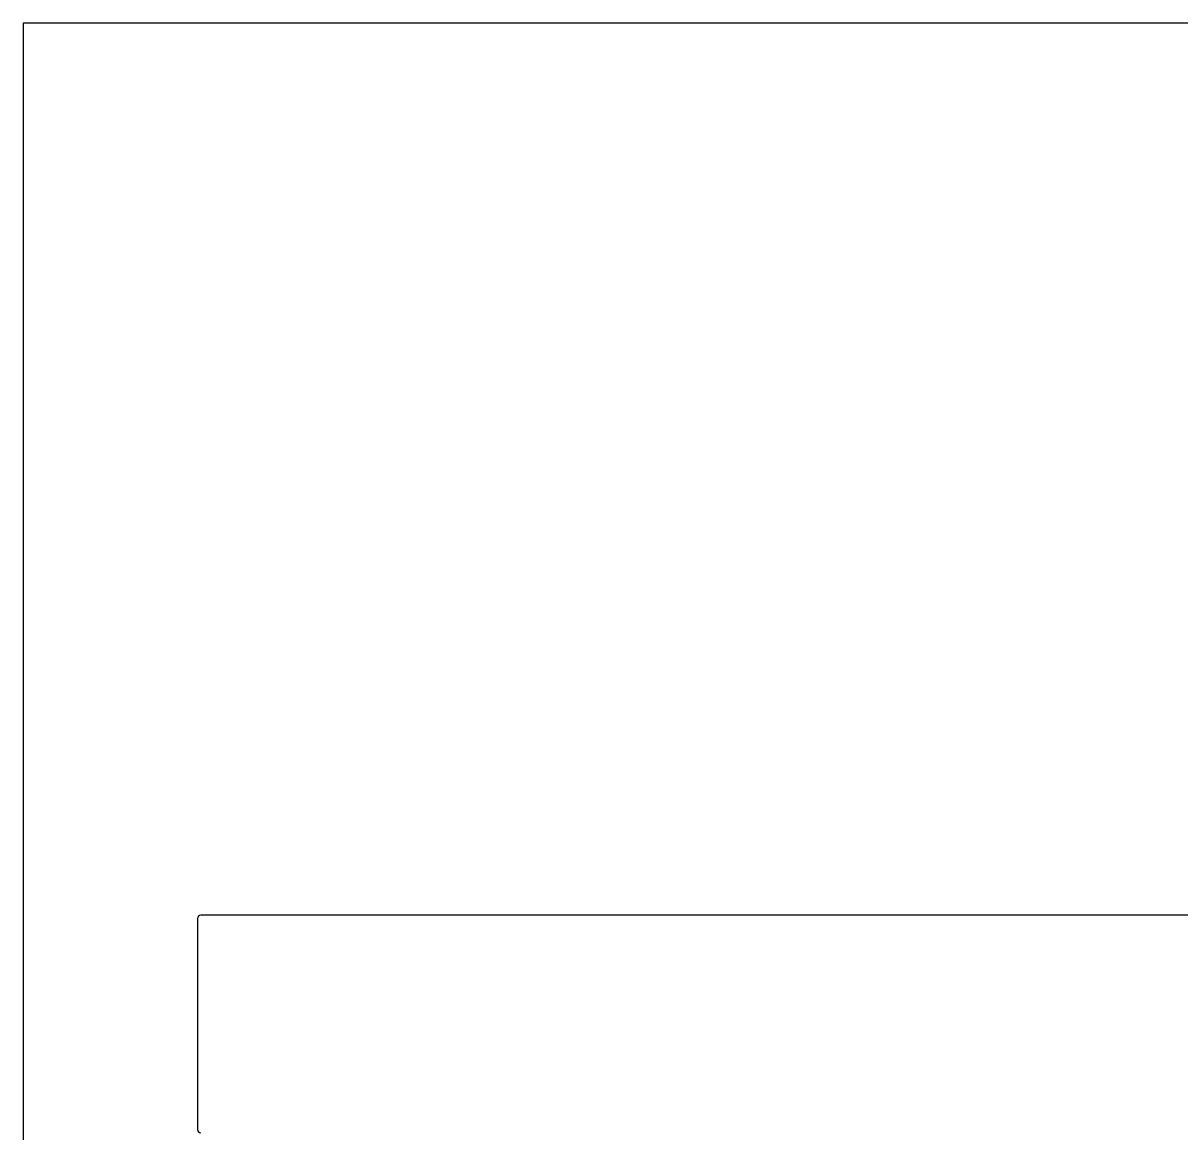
# Model space of a CAD drawing. Header units: millimetres. Extents: x -2385 to 1268, y -2691 to 4654.
# Drawn here: x -2336 to -534, y 2927 to 4654 of the extents above; entities that cross this region are included whole.
import ezdxf

# ---------------------------------------------------------------- set-up
doc = ezdxf.new("R2010")
doc.units = ezdxf.units.MM
doc.header["$MEASUREMENT"] = 0
doc.layers.add('DEFAULT', color=7, linetype='Continuous')
doc.layers.add('LAYER 01', color=1, linetype='Continuous')

msp = doc.modelspace()

# ---------------------------------------------------------------- linework, layer by layer
at = {"layer": 'DEFAULT'}
msp.add_lwpolyline([(-2064.3, 3260.6), (-2064.3, 2931.6)], dxfattribs=at)
for centre, start, end in [((-2059.3, 3260.6, 5.2), 90, 180), ((-2059.3, 2931.6, 5.2), 180, 270)]:
    msp.add_arc(centre, 5, start, end, dxfattribs=at)
msp.add_open_spline([(290.7, 3265.6, 5.2), (-884.3, 3265.6, 5.2), (-2059.3, 3265.6, 5.2)], degree=2, dxfattribs=at)
at = {"layer": 'LAYER 01'}
msp.add_lwpolyline([(-2335.8, 1532.4), (1267.8, 1532.4), (1267.8, 4654.2), (-2335.8, 4654.2), (-2335.8, 1532.4)], dxfattribs=at)

doc.saveas('drawing.dxf')
